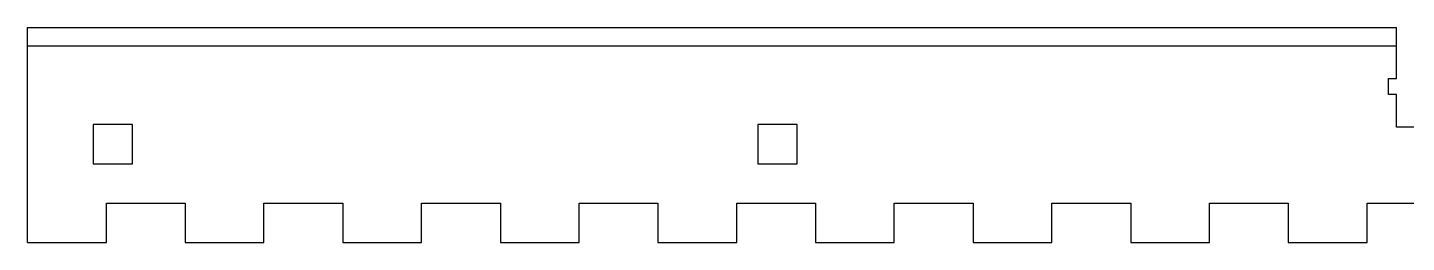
# Model space of a CAD drawing. Header units: millimetres. Extents: x -118 to 1276, y -40 to 612.
# Drawn here: x 435.5 to 645.5, y 252.4 to 285.2 of the extents above; entities that cross this region are included whole.
import ezdxf

# ---------------------------------------------------------------- set-up
doc = ezdxf.new("R2010")
doc.units = ezdxf.units.MM
doc.layers.add('Holes', color=1, linetype='Continuous')
doc.layers.add('text', color=5, linetype='Continuous')

# ---------------------------------------------------------------- blocks, each defined once
blk = doc.blocks.new('M3 Bolt Nut Slot')
for p, q in [((-12.4, -3), (-12.4, 0)), ((-12.4, 0), (-7.4, 0)), ((-7.4, 0), (-7.4, 1.25)), ((-7.4, 1.25), (-5, 1.25)), ((-5, 1.25), (-5, 0)), ((-5, 0), (0, 0)), ((-7.4, -3), (-12.4, -3)), ((-7.4, -4.25), (-7.4, -3)), ((0, -3), (-5, -3)), ((-5, -3), (-5, -4.25)), ((-5, -4.25), (-7.4, -4.25))]:
    blk.add_line(p, q)
blk = doc.blocks.new('Front Panel')
for p, q in [((0, 0), (208.5, 0)), ((0, 0), (208.5, 0)), ((0, 0), (208.5, 0)), ((0, 0), (208.5, 0)), ((0, 0), (208.5, 0)), ((0, 0), (208.5, 0)), ((0, 0), (208.5, 0)), ((0, 0), (208.5, 0)), ((0, 0), (208.5, 0)), ((0, 0), (208.5, 0)), ((0, 0), (208.5, 0)), ((0, 0), (208.5, 0)), ((0, 0), (208.5, 0)), ((0, 0), (208.5, 0)), ((0, 0), (208.5, 0)), ((0, 0), (208.5, 0)), ((0, 0), (208.5, 0)), ((0, 0), (208.5, 0)), ((0, 0), (208.5, 0)), ((0, 0), (208.5, 0)), ((0, 0), (208.5, 0)), ((0, 0), (208.5, 0)), ((0, 0), (208.5, 0)), ((0, 0), (208.5, 0)), ((0, 0), (208.5, 0)), ((0, 0), (208.5, 0)), ((0, 0), (208.5, 0)), ((0, 0), (208.5, 0)), ((0, 0), (208.5, 0)), ((0, -32.798), (0, 0)), ((0, 0), (208.5, 0)), ((208.5, -2.798), (208.5, 0)), ((208.5, -2.798), (208.5, 0)), ((208.5, -2.798), (208.5, 0)), ((208.5, -2.798), (208.5, 0)), ((208.5, -2.798), (208.5, 0)), ((208.5, -2.798), (208.5, 0)), ((208.5, -2.798), (208.5, 0)), ((208.5, -2.798), (208.5, 0)), ((208.5, -2.798), (208.5, 0)), ((208.5, -2.798), (208.5, 0)), ((208.5, -2.798), (208.5, 0)), ((208.5, -2.798), (208.5, 0)), ((208.5, -2.798), (208.5, 0)), ((208.5, -2.798), (208.5, 0)), ((208.5, -2.798), (208.5, 0)), ((208.5, -2.798), (208.5, 0)), ((208.5, -2.798), (208.5, 0)), ((208.5, -2.798), (208.5, 0)), ((208.5, -2.798), (208.5, 0)), ((208.5, -2.798), (208.5, 0)), ((208.5, -2.798), (208.5, 0)), ((208.5, -2.798), (208.5, 0)), ((208.5, -2.798), (208.5, 0)), ((208.5, -2.798), (208.5, 0)), ((208.5, -2.798), (208.5, 0)), ((208.5, -2.798), (208.5, 0)), ((208.5, -2.798), (208.5, 0)), ((208.5, -2.798), (208.5, 0)), ((208.5, -2.798), (208.5, 0)), ((208.5, -2.798), (208.5, 0)), ((12, -32.798), (12, -26.798)), ((12, -26.798), (24, -26.798)), ((12, -32.798), (12, -26.798)), ((12, -26.798), (24, -26.798)), ((12, -32.798), (12, -26.798)), ((12, -26.798), (24, -26.798)), ((12, -32.798), (12, -26.798)), ((12, -26.798), (24, -26.798)), ((12, -32.798), (12, -26.798)), ((12, -26.798), (24, -26.798)), ((12, -32.798), (12, -26.798)), ((12, -26.798), (24, -26.798)), ((12, -32.798), (12, -26.798)), ((12, -26.798), (24, -26.798)), ((12, -32.798), (12, -26.798)), ((12, -26.798), (24, -26.798)), ((12, -32.798), (12, -26.798)), ((12, -26.798), (24, -26.798)), ((12, -32.798), (12, -26.798)), ((12, -26.798), (24, -26.798)), ((12, -32.798), (12, -26.798)), ((12, -26.798), (24, -26.798)), ((12, -32.798), (12, -26.798)), ((12, -26.798), (24, -26.798)), ((12, -32.798), (12, -26.798)), ((12, -26.798), (24, -26.798)), ((12, -32.798), (12, -26.798)), ((12, -26.798), (24, -26.798)), ((12, -32.798), (12, -26.798)), ((12, -26.798), (24, -26.798)), ((12, -32.798), (12, -26.798)), ((12, -26.798), (24, -26.798)), ((12, -32.798), (12, -26.798)), ((12, -26.798), (24, -26.798)), ((12, -32.798), (12, -26.798)), ((12, -26.798), (24, -26.798)), ((12, -32.798), (12, -26.798)), ((12, -26.798), (24, -26.798)), ((12, -32.798), (12, -26.798)), ((12, -26.798), (24, -26.798)), ((12, -32.798), (12, -26.798)), ((12, -26.798), (24, -26.798)), ((12, -32.798), (12, -26.798)), ((12, -26.798), (24, -26.798)), ((12, -32.798), (12, -26.798)), ((12, -26.798), (24, -26.798)), ((12, -32.798), (12, -26.798)), ((12, -26.798), (24, -26.798)), ((12, -32.798), (12, -26.798)), ((12, -26.798), (24, -26.798)), ((12, -32.798), (12, -26.798)), ((12, -26.798), (24, -26.798)), ((12, -32.798), (12, -26.798)), ((12, -26.798), (24, -26.798)), ((12, -32.798), (12, -26.798)), ((12, -26.798), (24, -26.798)), ((12, -32.798), (12, -26.798)), ((12, -26.798), (24, -26.798)), ((12, -32.798), (12, -26.798)), ((12, -26.798), (24, -26.798)), ((24, -26.798), (24, -32.798)), ((24, -26.798), (24, -32.798)), ((24, -26.798), (24, -32.798)), ((24, -26.798), (24, -32.798)), ((24, -26.798), (24, -32.798)), ((24, -26.798), (24, -32.798)), ((24, -26.798), (24, -32.798)), ((24, -26.798), (24, -32.798)), ((24, -26.798), (24, -32.798)), ((24, -26.798), (24, -32.798)), ((24, -26.798), (24, -32.798)), ((24, -26.798), (24, -32.798)), ((24, -26.798), (24, -32.798)), ((24, -26.798), (24, -32.798)), ((24, -26.798), (24, -32.798)), ((24, -26.798), (24, -32.798)), ((24, -26.798), (24, -32.798)), ((24, -26.798), (24, -32.798)), ((24, -26.798), (24, -32.798)), ((24, -26.798), (24, -32.798)), ((24, -26.798), (24, -32.798)), ((24, -26.798), (24, -32.798)), ((24, -26.798), (24, -32.798)), ((24, -26.798), (24, -32.798)), ((24, -26.798), (24, -32.798)), ((24, -26.798), (24, -32.798)), ((24, -26.798), (24, -32.798)), ((24, -26.798), (24, -32.798)), ((24, -26.798), (24, -32.798)), ((24, -26.798), (24, -32.798)), ((36, -32.798), (36, -26.798)), ((36, -26.798), (48, -26.798)), ((36, -32.798), (36, -26.798)), ((36, -26.798), (48, -26.798)), ((36, -32.798), (36, -26.798)), ((36, -26.798), (48, -26.798)), ((36, -32.798), (36, -26.798)), ((36, -26.798), (48, -26.798)), ((36, -32.798), (36, -26.798)), ((36, -26.798), (48, -26.798)), ((36, -32.798), (36, -26.798)), ((36, -26.798), (48, -26.798)), ((36, -32.798), (36, -26.798)), ((36, -26.798), (48, -26.798)), ((36, -32.798), (36, -26.798)), ((36, -26.798), (48, -26.798)), ((36, -32.798), (36, -26.798)), ((36, -26.798), (48, -26.798)), ((36, -32.798), (36, -26.798)), ((36, -26.798), (48, -26.798)), ((36, -32.798), (36, -26.798)), ((36, -26.798), (48, -26.798)), ((36, -32.798), (36, -26.798)), ((36, -26.798), (48, -26.798)), ((36, -32.798), (36, -26.798)), ((36, -26.798), (48, -26.798)), ((36, -32.798), (36, -26.798)), ((36, -26.798), (48, -26.798)), ((36, -32.798), (36, -26.798)), ((36, -26.798), (48, -26.798)), ((36, -32.798), (36, -26.798)), ((36, -26.798), (48, -26.798)), ((36, -32.798), (36, -26.798)), ((36, -26.798), (48, -26.798)), ((36, -32.798), (36, -26.798)), ((36, -26.798), (48, -26.798)), ((36, -32.798), (36, -26.798)), ((36, -26.798), (48, -26.798)), ((36, -32.798), (36, -26.798)), ((36, -26.798), (48, -26.798)), ((36, -32.798), (36, -26.798)), ((36, -26.798), (48, -26.798)), ((36, -32.798), (36, -26.798)), ((36, -26.798), (48, -26.798)), ((36, -32.798), (36, -26.798)), ((36, -26.798), (48, -26.798)), ((36, -32.798), (36, -26.798)), ((36, -26.798), (48, -26.798)), ((36, -32.798), (36, -26.798)), ((36, -26.798), (48, -26.798)), ((36, -32.798), (36, -26.798)), ((36, -26.798), (48, -26.798)), ((36, -32.798), (36, -26.798)), ((36, -26.798), (48, -26.798)), ((36, -32.798), (36, -26.798)), ((36, -26.798), (48, -26.798)), ((36, -32.798), (36, -26.798)), ((36, -26.798), (48, -26.798)), ((36, -32.798), (36, -26.798)), ((36, -26.798), (48, -26.798)), ((48, -26.798), (48, -32.798)), ((48, -26.798), (48, -32.798)), ((48, -26.798), (48, -32.798)), ((48, -26.798), (48, -32.798)), ((48, -26.798), (48, -32.798)), ((48, -26.798), (48, -32.798)), ((48, -26.798), (48, -32.798)), ((48, -26.798), (48, -32.798)), ((48, -26.798), (48, -32.798)), ((48, -26.798), (48, -32.798)), ((48, -26.798), (48, -32.798)), ((48, -26.798), (48, -32.798)), ((48, -26.798), (48, -32.798)), ((48, -26.798), (48, -32.798)), ((48, -26.798), (48, -32.798)), ((48, -26.798), (48, -32.798)), ((48, -26.798), (48, -32.798)), ((48, -26.798), (48, -32.798)), ((48, -26.798), (48, -32.798)), ((48, -26.798), (48, -32.798)), ((48, -26.798), (48, -32.798)), ((48, -26.798), (48, -32.798)), ((48, -26.798), (48, -32.798)), ((48, -26.798), (48, -32.798)), ((48, -26.798), (48, -32.798)), ((48, -26.798), (48, -32.798)), ((48, -26.798), (48, -32.798)), ((48, -26.798), (48, -32.798)), ((48, -26.798), (48, -32.798)), ((48, -26.798), (48, -32.798)), ((60, -32.798), (60, -26.798)), ((60, -26.798), (72, -26.798)), ((60, -32.798), (60, -26.798)), ((60, -26.798), (72, -26.798)), ((60, -32.798), (60, -26.798)), ((60, -26.798), (72, -26.798)), ((60, -32.798), (60, -26.798)), ((60, -26.798), (72, -26.798)), ((60, -32.798), (60, -26.798)), ((60, -26.798), (72, -26.798)), ((60, -32.798), (60, -26.798)), ((60, -26.798), (72, -26.798)), ((60, -32.798), (60, -26.798)), ((60, -26.798), (72, -26.798)), ((60, -32.798), (60, -26.798)), ((60, -26.798), (72, -26.798)), ((60, -32.798), (60, -26.798)), ((60, -26.798), (72, -26.798)), ((60, -32.798), (60, -26.798)), ((60, -26.798), (72, -26.798)), ((60, -32.798), (60, -26.798)), ((60, -26.798), (72, -26.798)), ((60, -32.798), (60, -26.798)), ((60, -26.798), (72, -26.798)), ((60, -32.798), (60, -26.798)), ((60, -26.798), (72, -26.798)), ((60, -32.798), (60, -26.798)), ((60, -26.798), (72, -26.798)), ((60, -32.798), (60, -26.798)), ((60, -26.798), (72, -26.798)), ((60, -32.798), (60, -26.798)), ((60, -26.798), (72, -26.798)), ((60, -32.798), (60, -26.798)), ((60, -26.798), (72, -26.798)), ((60, -32.798), (60, -26.798)), ((60, -26.798), (72, -26.798)), ((60, -32.798), (60, -26.798)), ((60, -26.798), (72, -26.798)), ((60, -32.798), (60, -26.798)), ((60, -26.798), (72, -26.798)), ((60, -32.798), (60, -26.798)), ((60, -26.798), (72, -26.798)), ((60, -32.798), (60, -26.798)), ((60, -26.798), (72, -26.798)), ((60, -32.798), (60, -26.798)), ((60, -26.798), (72, -26.798)), ((60, -32.798), (60, -26.798)), ((60, -26.798), (72, -26.798)), ((60, -32.798), (60, -26.798)), ((60, -26.798), (72, -26.798)), ((60, -32.798), (60, -26.798)), ((60, -26.798), (72, -26.798)), ((60, -32.798), (60, -26.798)), ((60, -26.798), (72, -26.798)), ((60, -32.798), (60, -26.798)), ((60, -26.798), (72, -26.798)), ((60, -32.798), (60, -26.798)), ((60, -26.798), (72, -26.798)), ((60, -32.798), (60, -26.798)), ((60, -26.798), (72, -26.798)), ((72, -26.798), (72, -32.798)), ((72, -26.798), (72, -32.798)), ((72, -26.798), (72, -32.798)), ((72, -26.798), (72, -32.798)), ((72, -26.798), (72, -32.798)), ((72, -26.798), (72, -32.798)), ((72, -26.798), (72, -32.798)), ((72, -26.798), (72, -32.798)), ((72, -26.798), (72, -32.798)), ((72, -26.798), (72, -32.798)), ((72, -26.798), (72, -32.798)), ((72, -26.798), (72, -32.798)), ((72, -26.798), (72, -32.798)), ((72, -26.798), (72, -32.798)), ((72, -26.798), (72, -32.798)), ((72, -26.798), (72, -32.798)), ((72, -26.798), (72, -32.798)), ((72, -26.798), (72, -32.798)), ((72, -26.798), (72, -32.798)), ((72, -26.798), (72, -32.798)), ((72, -26.798), (72, -32.798)), ((72, -26.798), (72, -32.798)), ((72, -26.798), (72, -32.798)), ((72, -26.798), (72, -32.798)), ((72, -26.798), (72, -32.798)), ((72, -26.798), (72, -32.798)), ((72, -26.798), (72, -32.798)), ((72, -26.798), (72, -32.798)), ((72, -26.798), (72, -32.798)), ((72, -26.798), (72, -32.798)), ((84, -32.798), (84, -26.798)), ((84, -26.798), (96, -26.798)), ((84, -32.798), (84, -26.798)), ((84, -26.798), (96, -26.798)), ((84, -32.798), (84, -26.798)), ((84, -26.798), (96, -26.798)), ((84, -32.798), (84, -26.798)), ((84, -26.798), (96, -26.798)), ((84, -32.798), (84, -26.798)), ((84, -26.798), (96, -26.798)), ((84, -32.798), (84, -26.798)), ((84, -26.798), (96, -26.798)), ((84, -32.798), (84, -26.798)), ((84, -26.798), (96, -26.798)), ((84, -32.798), (84, -26.798)), ((84, -26.798), (96, -26.798)), ((84, -32.798), (84, -26.798)), ((84, -26.798), (96, -26.798)), ((84, -32.798), (84, -26.798)), ((84, -26.798), (96, -26.798)), ((84, -32.798), (84, -26.798)), ((84, -26.798), (96, -26.798)), ((84, -32.798), (84, -26.798)), ((84, -26.798), (96, -26.798)), ((84, -32.798), (84, -26.798)), ((84, -26.798), (96, -26.798)), ((84, -32.798), (84, -26.798)), ((84, -26.798), (96, -26.798)), ((84, -32.798), (84, -26.798)), ((84, -26.798), (96, -26.798)), ((84, -32.798), (84, -26.798)), ((84, -26.798), (96, -26.798)), ((84, -32.798), (84, -26.798)), ((84, -26.798), (96, -26.798)), ((84, -32.798), (84, -26.798)), ((84, -26.798), (96, -26.798)), ((84, -32.798), (84, -26.798)), ((84, -26.798), (96, -26.798)), ((84, -32.798), (84, -26.798)), ((84, -26.798), (96, -26.798)), ((84, -32.798), (84, -26.798)), ((84, -26.798), (96, -26.798)), ((84, -32.798), (84, -26.798)), ((84, -26.798), (96, -26.798)), ((84, -32.798), (84, -26.798)), ((84, -26.798), (96, -26.798)), ((84, -32.798), (84, -26.798)), ((84, -26.798), (96, -26.798)), ((84, -32.798), (84, -26.798)), ((84, -26.798), (96, -26.798)), ((84, -32.798), (84, -26.798)), ((84, -26.798), (96, -26.798)), ((84, -32.798), (84, -26.798)), ((84, -26.798), (96, -26.798)), ((84, -32.798), (84, -26.798)), ((84, -26.798), (96, -26.798)), ((84, -32.798), (84, -26.798)), ((84, -26.798), (96, -26.798)), ((84, -32.798), (84, -26.798)), ((84, -26.798), (96, -26.798)), ((96, -26.798), (96, -32.798)), ((96, -26.798), (96, -32.798)), ((96, -26.798), (96, -32.798)), ((96, -26.798), (96, -32.798)), ((96, -26.798), (96, -32.798)), ((96, -26.798), (96, -32.798)), ((96, -26.798), (96, -32.798)), ((96, -26.798), (96, -32.798)), ((96, -26.798), (96, -32.798)), ((96, -26.798), (96, -32.798)), ((96, -26.798), (96, -32.798)), ((96, -26.798), (96, -32.798)), ((96, -26.798), (96, -32.798)), ((96, -26.798), (96, -32.798)), ((96, -26.798), (96, -32.798)), ((96, -26.798), (96, -32.798)), ((96, -26.798), (96, -32.798)), ((96, -26.798), (96, -32.798)), ((96, -26.798), (96, -32.798)), ((96, -26.798), (96, -32.798)), ((96, -26.798), (96, -32.798)), ((96, -26.798), (96, -32.798)), ((96, -26.798), (96, -32.798)), ((96, -26.798), (96, -32.798)), ((96, -26.798), (96, -32.798)), ((96, -26.798), (96, -32.798)), ((96, -26.798), (96, -32.798)), ((96, -26.798), (96, -32.798)), ((96, -26.798), (96, -32.798)), ((96, -26.798), (96, -32.798)), ((108, -32.798), (108, -26.798)), ((108, -26.798), (120, -26.798)), ((108, -32.798), (108, -26.798)), ((108, -26.798), (120, -26.798)), ((108, -32.798), (108, -26.798)), ((108, -26.798), (120, -26.798)), ((108, -32.798), (108, -26.798)), ((108, -26.798), (120, -26.798)), ((108, -32.798), (108, -26.798)), ((108, -26.798), (120, -26.798)), ((108, -32.798), (108, -26.798)), ((108, -26.798), (120, -26.798)), ((108, -32.798), (108, -26.798)), ((108, -26.798), (120, -26.798)), ((108, -32.798), (108, -26.798)), ((108, -26.798), (120, -26.798)), ((108, -32.798), (108, -26.798)), ((108, -26.798), (120, -26.798)), ((108, -32.798), (108, -26.798)), ((108, -26.798), (120, -26.798)), ((108, -32.798), (108, -26.798)), ((108, -26.798), (120, -26.798)), ((108, -32.798), (108, -26.798)), ((108, -26.798), (120, -26.798)), ((108, -32.798), (108, -26.798)), ((108, -26.798), (120, -26.798)), ((108, -32.798), (108, -26.798)), ((108, -26.798), (120, -26.798)), ((108, -32.798), (108, -26.798)), ((108, -26.798), (120, -26.798)), ((108, -32.798), (108, -26.798)), ((108, -26.798), (120, -26.798)), ((108, -32.798), (108, -26.798)), ((108, -26.798), (120, -26.798)), ((108, -32.798), (108, -26.798)), ((108, -26.798), (120, -26.798)), ((108, -32.798), (108, -26.798)), ((108, -26.798), (120, -26.798)), ((108, -32.798), (108, -26.798)), ((108, -26.798), (120, -26.798)), ((108, -32.798), (108, -26.798)), ((108, -26.798), (120, -26.798)), ((108, -32.798), (108, -26.798)), ((108, -26.798), (120, -26.798)), ((108, -32.798), (108, -26.798)), ((108, -26.798), (120, -26.798)), ((108, -32.798), (108, -26.798)), ((108, -26.798), (120, -26.798)), ((108, -32.798), (108, -26.798)), ((108, -26.798), (120, -26.798)), ((108, -32.798), (108, -26.798)), ((108, -26.798), (120, -26.798)), ((108, -32.798), (108, -26.798)), ((108, -26.798), (120, -26.798)), ((108, -32.798), (108, -26.798)), ((108, -26.798), (120, -26.798)), ((108, -32.798), (108, -26.798)), ((108, -26.798), (120, -26.798)), ((108, -32.798), (108, -26.798)), ((108, -26.798), (120, -26.798)), ((120, -26.798), (120, -32.798)), ((120, -26.798), (120, -32.798)), ((120, -26.798), (120, -32.798)), ((120, -26.798), (120, -32.798)), ((120, -26.798), (120, -32.798)), ((120, -26.798), (120, -32.798)), ((120, -26.798), (120, -32.798)), ((120, -26.798), (120, -32.798)), ((120, -26.798), (120, -32.798)), ((120, -26.798), (120, -32.798)), ((120, -26.798), (120, -32.798)), ((120, -26.798), (120, -32.798)), ((120, -26.798), (120, -32.798)), ((120, -26.798), (120, -32.798)), ((120, -26.798), (120, -32.798)), ((120, -26.798), (120, -32.798)), ((120, -26.798), (120, -32.798)), ((120, -26.798), (120, -32.798)), ((120, -26.798), (120, -32.798)), ((120, -26.798), (120, -32.798)), ((120, -26.798), (120, -32.798)), ((120, -26.798), (120, -32.798)), ((120, -26.798), (120, -32.798)), ((120, -26.798), (120, -32.798)), ((120, -26.798), (120, -32.798)), ((120, -26.798), (120, -32.798)), ((120, -26.798), (120, -32.798)), ((120, -26.798), (120, -32.798)), ((120, -26.798), (120, -32.798)), ((120, -26.798), (120, -32.798)), ((132, -32.798), (132, -26.798)), ((132, -26.798), (144, -26.798)), ((132, -32.798), (132, -26.798)), ((132, -26.798), (144, -26.798)), ((132, -32.798), (132, -26.798)), ((132, -26.798), (144, -26.798)), ((132, -32.798), (132, -26.798)), ((132, -26.798), (144, -26.798)), ((132, -32.798), (132, -26.798)), ((132, -26.798), (144, -26.798)), ((132, -32.798), (132, -26.798)), ((132, -26.798), (144, -26.798)), ((132, -32.798), (132, -26.798)), ((132, -26.798), (144, -26.798)), ((132, -32.798), (132, -26.798)), ((132, -26.798), (144, -26.798)), ((132, -32.798), (132, -26.798)), ((132, -26.798), (144, -26.798)), ((132, -32.798), (132, -26.798)), ((132, -26.798), (144, -26.798)), ((132, -32.798), (132, -26.798)), ((132, -26.798), (144, -26.798)), ((132, -32.798), (132, -26.798)), ((132, -26.798), (144, -26.798)), ((132, -32.798), (132, -26.798)), ((132, -26.798), (144, -26.798)), ((132, -32.798), (132, -26.798)), ((132, -26.798), (144, -26.798)), ((132, -32.798), (132, -26.798)), ((132, -26.798), (144, -26.798)), ((132, -32.798), (132, -26.798)), ((132, -26.798), (144, -26.798)), ((132, -32.798), (132, -26.798)), ((132, -26.798), (144, -26.798)), ((132, -32.798), (132, -26.798)), ((132, -26.798), (144, -26.798)), ((132, -32.798), (132, -26.798)), ((132, -26.798), (144, -26.798)), ((132, -32.798), (132, -26.798)), ((132, -26.798), (144, -26.798)), ((132, -32.798), (132, -26.798)), ((132, -26.798), (144, -26.798)), ((132, -32.798), (132, -26.798)), ((132, -26.798), (144, -26.798)), ((132, -32.798), (132, -26.798)), ((132, -26.798), (144, -26.798)), ((132, -32.798), (132, -26.798)), ((132, -26.798), (144, -26.798)), ((132, -32.798), (132, -26.798)), ((132, -26.798), (144, -26.798)), ((132, -32.798), (132, -26.798)), ((132, -26.798), (144, -26.798)), ((132, -32.798), (132, -26.798)), ((132, -26.798), (144, -26.798)), ((132, -32.798), (132, -26.798)), ((132, -26.798), (144, -26.798)), ((132, -32.798), (132, -26.798)), ((132, -26.798), (144, -26.798)), ((132, -32.798), (132, -26.798)), ((132, -26.798), (144, -26.798)), ((144, -26.798), (144, -32.798)), ((144, -26.798), (144, -32.798)), ((144, -26.798), (144, -32.798)), ((144, -26.798), (144, -32.798)), ((144, -26.798), (144, -32.798)), ((144, -26.798), (144, -32.798)), ((144, -26.798), (144, -32.798)), ((144, -26.798), (144, -32.798)), ((144, -26.798), (144, -32.798)), ((144, -26.798), (144, -32.798)), ((144, -26.798), (144, -32.798)), ((144, -26.798), (144, -32.798)), ((144, -26.798), (144, -32.798)), ((144, -26.798), (144, -32.798)), ((144, -26.798), (144, -32.798)), ((144, -26.798), (144, -32.798)), ((144, -26.798), (144, -32.798)), ((144, -26.798), (144, -32.798)), ((144, -26.798), (144, -32.798)), ((144, -26.798), (144, -32.798)), ((144, -26.798), (144, -32.798)), ((144, -26.798), (144, -32.798)), ((144, -26.798), (144, -32.798)), ((144, -26.798), (144, -32.798)), ((144, -26.798), (144, -32.798)), ((144, -26.798), (144, -32.798)), ((144, -26.798), (144, -32.798)), ((144, -26.798), (144, -32.798)), ((144, -26.798), (144, -32.798)), ((144, -26.798), (144, -32.798)), ((156, -32.798), (156, -26.798)), ((156, -26.798), (168, -26.798)), ((156, -32.798), (156, -26.798)), ((156, -26.798), (168, -26.798)), ((156, -32.798), (156, -26.798)), ((156, -26.798), (168, -26.798)), ((156, -32.798), (156, -26.798)), ((156, -26.798), (168, -26.798)), ((156, -32.798), (156, -26.798)), ((156, -26.798), (168, -26.798)), ((156, -32.798), (156, -26.798)), ((156, -26.798), (168, -26.798)), ((156, -32.798), (156, -26.798)), ((156, -26.798), (168, -26.798)), ((156, -32.798), (156, -26.798)), ((156, -26.798), (168, -26.798)), ((156, -32.798), (156, -26.798)), ((156, -26.798), (168, -26.798)), ((156, -32.798), (156, -26.798)), ((156, -26.798), (168, -26.798)), ((156, -32.798), (156, -26.798)), ((156, -26.798), (168, -26.798)), ((156, -32.798), (156, -26.798)), ((156, -26.798), (168, -26.798)), ((156, -32.798), (156, -26.798)), ((156, -26.798), (168, -26.798)), ((156, -32.798), (156, -26.798)), ((156, -26.798), (168, -26.798)), ((156, -32.798), (156, -26.798)), ((156, -26.798), (168, -26.798)), ((156, -32.798), (156, -26.798)), ((156, -26.798), (168, -26.798)), ((156, -32.798), (156, -26.798)), ((156, -26.798), (168, -26.798)), ((156, -32.798), (156, -26.798)), ((156, -26.798), (168, -26.798)), ((156, -32.798), (156, -26.798)), ((156, -26.798), (168, -26.798)), ((156, -32.798), (156, -26.798)), ((156, -26.798), (168, -26.798)), ((156, -32.798), (156, -26.798)), ((156, -26.798), (168, -26.798)), ((156, -32.798), (156, -26.798)), ((156, -26.798), (168, -26.798)), ((156, -32.798), (156, -26.798)), ((156, -26.798), (168, -26.798)), ((156, -32.798), (156, -26.798)), ((156, -26.798), (168, -26.798)), ((156, -32.798), (156, -26.798)), ((156, -26.798), (168, -26.798)), ((156, -32.798), (156, -26.798)), ((156, -26.798), (168, -26.798)), ((156, -32.798), (156, -26.798)), ((156, -26.798), (168, -26.798)), ((156, -32.798), (156, -26.798)), ((156, -26.798), (168, -26.798)), ((156, -32.798), (156, -26.798)), ((156, -26.798), (168, -26.798)), ((156, -32.798), (156, -26.798)), ((156, -26.798), (168, -26.798)), ((168, -26.798), (168, -32.798)), ((168, -26.798), (168, -32.798)), ((168, -26.798), (168, -32.798)), ((168, -26.798), (168, -32.798)), ((168, -26.798), (168, -32.798)), ((168, -26.798), (168, -32.798)), ((168, -26.798), (168, -32.798)), ((168, -26.798), (168, -32.798)), ((168, -26.798), (168, -32.798)), ((168, -26.798), (168, -32.798)), ((168, -26.798), (168, -32.798)), ((168, -26.798), (168, -32.798)), ((168, -26.798), (168, -32.798)), ((168, -26.798), (168, -32.798)), ((168, -26.798), (168, -32.798)), ((168, -26.798), (168, -32.798)), ((168, -26.798), (168, -32.798)), ((168, -26.798), (168, -32.798)), ((168, -26.798), (168, -32.798)), ((168, -26.798), (168, -32.798)), ((168, -26.798), (168, -32.798)), ((168, -26.798), (168, -32.798)), ((168, -26.798), (168, -32.798)), ((168, -26.798), (168, -32.798)), ((168, -26.798), (168, -32.798)), ((168, -26.798), (168, -32.798)), ((168, -26.798), (168, -32.798)), ((168, -26.798), (168, -32.798)), ((168, -26.798), (168, -32.798)), ((168, -26.798), (168, -32.798)), ((180, -32.798), (180, -26.798)), ((180, -26.798), (192, -26.798)), ((180, -32.798), (180, -26.798)), ((180, -26.798), (192, -26.798)), ((180, -32.798), (180, -26.798)), ((180, -26.798), (192, -26.798)), ((180, -32.798), (180, -26.798)), ((180, -26.798), (192, -26.798)), ((180, -32.798), (180, -26.798)), ((180, -26.798), (192, -26.798)), ((180, -32.798), (180, -26.798)), ((180, -26.798), (192, -26.798)), ((180, -32.798), (180, -26.798)), ((180, -26.798), (192, -26.798)), ((180, -32.798), (180, -26.798)), ((180, -26.798), (192, -26.798)), ((180, -32.798), (180, -26.798)), ((180, -26.798), (192, -26.798)), ((180, -32.798), (180, -26.798)), ((180, -26.798), (192, -26.798)), ((180, -32.798), (180, -26.798)), ((180, -26.798), (192, -26.798)), ((180, -32.798), (180, -26.798)), ((180, -26.798), (192, -26.798)), ((180, -32.798), (180, -26.798)), ((180, -26.798), (192, -26.798)), ((180, -32.798), (180, -26.798)), ((180, -26.798), (192, -26.798)), ((180, -32.798), (180, -26.798)), ((180, -26.798), (192, -26.798)), ((180, -32.798), (180, -26.798)), ((180, -26.798), (192, -26.798)), ((180, -32.798), (180, -26.798)), ((180, -26.798), (192, -26.798)), ((180, -32.798), (180, -26.798)), ((180, -26.798), (192, -26.798)), ((180, -32.798), (180, -26.798)), ((180, -26.798), (192, -26.798)), ((180, -32.798), (180, -26.798)), ((180, -26.798), (192, -26.798)), ((180, -32.798), (180, -26.798)), ((180, -26.798), (192, -26.798)), ((180, -32.798), (180, -26.798)), ((180, -26.798), (192, -26.798)), ((180, -32.798), (180, -26.798)), ((180, -26.798), (192, -26.798)), ((180, -32.798), (180, -26.798)), ((180, -26.798), (192, -26.798)), ((180, -32.798), (180, -26.798)), ((180, -26.798), (192, -26.798)), ((180, -32.798), (180, -26.798)), ((180, -26.798), (192, -26.798)), ((180, -32.798), (180, -26.798)), ((180, -26.798), (192, -26.798)), ((180, -32.798), (180, -26.798)), ((180, -26.798), (192, -26.798)), ((180, -32.798), (180, -26.798)), ((180, -26.798), (192, -26.798)), ((180, -32.798), (180, -26.798)), ((180, -26.798), (192, -26.798)), ((192, -26.798), (192, -32.798)), ((192, -26.798), (192, -32.798)), ((192, -26.798), (192, -32.798)), ((192, -26.798), (192, -32.798)), ((192, -26.798), (192, -32.798)), ((192, -26.798), (192, -32.798)), ((192, -26.798), (192, -32.798)), ((192, -26.798), (192, -32.798)), ((192, -26.798), (192, -32.798)), ((192, -26.798), (192, -32.798)), ((192, -26.798), (192, -32.798)), ((192, -26.798), (192, -32.798)), ((192, -26.798), (192, -32.798)), ((192, -26.798), (192, -32.798)), ((192, -26.798), (192, -32.798)), ((192, -26.798), (192, -32.798)), ((192, -26.798), (192, -32.798)), ((192, -26.798), (192, -32.798)), ((192, -26.798), (192, -32.798)), ((192, -26.798), (192, -32.798)), ((192, -26.798), (192, -32.798)), ((192, -26.798), (192, -32.798)), ((192, -26.798), (192, -32.798)), ((192, -26.798), (192, -32.798)), ((192, -26.798), (192, -32.798)), ((192, -26.798), (192, -32.798)), ((192, -26.798), (192, -32.798)), ((192, -26.798), (192, -32.798)), ((192, -26.798), (192, -32.798)), ((192, -26.798), (192, -32.798)), ((204, -32.798), (204, -26.798)), ((204, -26.798), (216, -26.798)), ((204, -32.798), (204, -26.798)), ((204, -26.798), (216, -26.798)), ((204, -32.798), (204, -26.798)), ((204, -26.798), (216, -26.798)), ((204, -32.798), (204, -26.798)), ((204, -26.798), (216, -26.798)), ((204, -32.798), (204, -26.798)), ((204, -26.798), (216, -26.798)), ((204, -32.798), (204, -26.798)), ((204, -26.798), (216, -26.798)), ((204, -32.798), (204, -26.798)), ((204, -26.798), (216, -26.798)), ((204, -32.798), (204, -26.798)), ((204, -26.798), (216, -26.798)), ((204, -32.798), (204, -26.798)), ((204, -26.798), (216, -26.798)), ((204, -32.798), (204, -26.798)), ((204, -26.798), (216, -26.798)), ((204, -32.798), (204, -26.798)), ((204, -26.798), (216, -26.798)), ((204, -32.798), (204, -26.798)), ((204, -26.798), (216, -26.798)), ((204, -32.798), (204, -26.798)), ((204, -26.798), (216, -26.798)), ((204, -32.798), (204, -26.798)), ((204, -26.798), (216, -26.798)), ((204, -32.798), (204, -26.798)), ((204, -26.798), (216, -26.798)), ((204, -32.798), (204, -26.798)), ((204, -26.798), (216, -26.798)), ((204, -32.798), (204, -26.798)), ((204, -26.798), (216, -26.798)), ((204, -32.798), (204, -26.798)), ((204, -26.798), (216, -26.798)), ((204, -32.798), (204, -26.798)), ((204, -26.798), (216, -26.798)), ((204, -32.798), (204, -26.798)), ((204, -26.798), (216, -26.798)), ((204, -32.798), (204, -26.798)), ((204, -26.798), (216, -26.798)), ((204, -32.798), (204, -26.798)), ((204, -26.798), (216, -26.798)), ((204, -32.798), (204, -26.798)), ((204, -26.798), (216, -26.798)), ((204, -32.798), (204, -26.798)), ((204, -26.798), (216, -26.798)), ((204, -32.798), (204, -26.798)), ((204, -26.798), (216, -26.798)), ((204, -32.798), (204, -26.798)), ((204, -26.798), (216, -26.798)), ((204, -32.798), (204, -26.798)), ((204, -26.798), (216, -26.798)), ((204, -32.798), (204, -26.798)), ((204, -26.798), (216, -26.798)), ((204, -32.798), (204, -26.798)), ((204, -26.798), (216, -26.798)), ((204, -32.798), (204, -26.798)), ((204, -26.798), (216, -26.798)), ((0, -32.798), (12, -32.798)), ((0, -32.798), (12, -32.798)), ((0, -32.798), (12, -32.798)), ((0, -32.798), (12, -32.798)), ((0, -32.798), (12, -32.798)), ((0, -32.798), (12, -32.798)), ((0, -32.798), (12, -32.798)), ((0, -32.798), (12, -32.798)), ((0, -32.798), (12, -32.798)), ((0, -32.798), (12, -32.798)), ((0, -32.798), (12, -32.798)), ((0, -32.798), (12, -32.798)), ((0, -32.798), (12, -32.798)), ((0, -32.798), (12, -32.798)), ((0, -32.798), (12, -32.798)), ((0, -32.798), (12, -32.798)), ((0, -32.798), (12, -32.798)), ((0, -32.798), (12, -32.798)), ((0, -32.798), (12, -32.798)), ((0, -32.798), (12, -32.798)), ((0, -32.798), (12, -32.798)), ((0, -32.798), (12, -32.798)), ((0, -32.798), (12, -32.798)), ((0, -32.798), (12, -32.798)), ((0, -32.798), (12, -32.798)), ((0, -32.798), (12, -32.798)), ((0, -32.798), (12, -32.798)), ((0, -32.798), (12, -32.798)), ((0, -32.798), (12, -32.798)), ((0, -32.798), (12, -32.798)), ((24, -32.798), (36, -32.798)), ((24, -32.798), (36, -32.798)), ((24, -32.798), (36, -32.798)), ((24, -32.798), (36, -32.798)), ((24, -32.798), (36, -32.798)), ((24, -32.798), (36, -32.798)), ((24, -32.798), (36, -32.798)), ((24, -32.798), (36, -32.798)), ((24, -32.798), (36, -32.798)), ((24, -32.798), (36, -32.798)), ((24, -32.798), (36, -32.798)), ((24, -32.798), (36, -32.798)), ((24, -32.798), (36, -32.798)), ((24, -32.798), (36, -32.798)), ((24, -32.798), (36, -32.798)), ((24, -32.798), (36, -32.798)), ((24, -32.798), (36, -32.798)), ((24, -32.798), (36, -32.798)), ((24, -32.798), (36, -32.798)), ((24, -32.798), (36, -32.798)), ((24, -32.798), (36, -32.798)), ((24, -32.798), (36, -32.798)), ((24, -32.798), (36, -32.798)), ((24, -32.798), (36, -32.798)), ((24, -32.798), (36, -32.798)), ((24, -32.798), (36, -32.798)), ((24, -32.798), (36, -32.798)), ((24, -32.798), (36, -32.798)), ((24, -32.798), (36, -32.798)), ((24, -32.798), (36, -32.798)), ((48, -32.798), (60, -32.798)), ((48, -32.798), (60, -32.798)), ((48, -32.798), (60, -32.798)), ((48, -32.798), (60, -32.798)), ((48, -32.798), (60, -32.798)), ((48, -32.798), (60, -32.798)), ((48, -32.798), (60, -32.798)), ((48, -32.798), (60, -32.798)), ((48, -32.798), (60, -32.798)), ((48, -32.798), (60, -32.798)), ((48, -32.798), (60, -32.798)), ((48, -32.798), (60, -32.798)), ((48, -32.798), (60, -32.798)), ((48, -32.798), (60, -32.798)), ((48, -32.798), (60, -32.798)), ((48, -32.798), (60, -32.798)), ((48, -32.798), (60, -32.798)), ((48, -32.798), (60, -32.798)), ((48, -32.798), (60, -32.798)), ((48, -32.798), (60, -32.798)), ((48, -32.798), (60, -32.798)), ((48, -32.798), (60, -32.798)), ((48, -32.798), (60, -32.798)), ((48, -32.798), (60, -32.798)), ((48, -32.798), (60, -32.798)), ((48, -32.798), (60, -32.798)), ((48, -32.798), (60, -32.798)), ((48, -32.798), (60, -32.798)), ((48, -32.798), (60, -32.798)), ((48, -32.798), (60, -32.798)), ((72, -32.798), (84, -32.798)), ((72, -32.798), (84, -32.798)), ((72, -32.798), (84, -32.798)), ((72, -32.798), (84, -32.798)), ((72, -32.798), (84, -32.798)), ((72, -32.798), (84, -32.798)), ((72, -32.798), (84, -32.798)), ((72, -32.798), (84, -32.798)), ((72, -32.798), (84, -32.798)), ((72, -32.798), (84, -32.798)), ((72, -32.798), (84, -32.798)), ((72, -32.798), (84, -32.798)), ((72, -32.798), (84, -32.798)), ((72, -32.798), (84, -32.798)), ((72, -32.798), (84, -32.798)), ((72, -32.798), (84, -32.798)), ((72, -32.798), (84, -32.798)), ((72, -32.798), (84, -32.798)), ((72, -32.798), (84, -32.798)), ((72, -32.798), (84, -32.798)), ((72, -32.798), (84, -32.798)), ((72, -32.798), (84, -32.798)), ((72, -32.798), (84, -32.798)), ((72, -32.798), (84, -32.798)), ((72, -32.798), (84, -32.798)), ((72, -32.798), (84, -32.798)), ((72, -32.798), (84, -32.798)), ((72, -32.798), (84, -32.798)), ((72, -32.798), (84, -32.798)), ((72, -32.798), (84, -32.798)), ((96, -32.798), (108, -32.798)), ((96, -32.798), (108, -32.798)), ((96, -32.798), (108, -32.798)), ((96, -32.798), (108, -32.798)), ((96, -32.798), (108, -32.798)), ((96, -32.798), (108, -32.798)), ((96, -32.798), (108, -32.798)), ((96, -32.798), (108, -32.798)), ((96, -32.798), (108, -32.798)), ((96, -32.798), (108, -32.798)), ((96, -32.798), (108, -32.798)), ((96, -32.798), (108, -32.798)), ((96, -32.798), (108, -32.798)), ((96, -32.798), (108, -32.798)), ((96, -32.798), (108, -32.798)), ((96, -32.798), (108, -32.798)), ((96, -32.798), (108, -32.798)), ((96, -32.798), (108, -32.798)), ((96, -32.798), (108, -32.798)), ((96, -32.798), (108, -32.798)), ((96, -32.798), (108, -32.798)), ((96, -32.798), (108, -32.798)), ((96, -32.798), (108, -32.798)), ((96, -32.798), (108, -32.798)), ((96, -32.798), (108, -32.798)), ((96, -32.798), (108, -32.798)), ((96, -32.798), (108, -32.798)), ((96, -32.798), (108, -32.798)), ((96, -32.798), (108, -32.798)), ((96, -32.798), (108, -32.798)), ((120, -32.798), (132, -32.798)), ((120, -32.798), (132, -32.798)), ((120, -32.798), (132, -32.798)), ((120, -32.798), (132, -32.798)), ((120, -32.798), (132, -32.798)), ((120, -32.798), (132, -32.798)), ((120, -32.798), (132, -32.798)), ((120, -32.798), (132, -32.798)), ((120, -32.798), (132, -32.798)), ((120, -32.798), (132, -32.798)), ((120, -32.798), (132, -32.798)), ((120, -32.798), (132, -32.798)), ((120, -32.798), (132, -32.798)), ((120, -32.798), (132, -32.798)), ((120, -32.798), (132, -32.798)), ((120, -32.798), (132, -32.798)), ((120, -32.798), (132, -32.798)), ((120, -32.798), (132, -32.798)), ((120, -32.798), (132, -32.798)), ((120, -32.798), (132, -32.798)), ((120, -32.798), (132, -32.798)), ((120, -32.798), (132, -32.798)), ((120, -32.798), (132, -32.798)), ((120, -32.798), (132, -32.798)), ((120, -32.798), (132, -32.798)), ((120, -32.798), (132, -32.798)), ((120, -32.798), (132, -32.798)), ((120, -32.798), (132, -32.798)), ((120, -32.798), (132, -32.798)), ((120, -32.798), (132, -32.798)), ((144, -32.798), (156, -32.798)), ((144, -32.798), (156, -32.798)), ((144, -32.798), (156, -32.798)), ((144, -32.798), (156, -32.798)), ((144, -32.798), (156, -32.798)), ((144, -32.798), (156, -32.798)), ((144, -32.798), (156, -32.798)), ((144, -32.798), (156, -32.798)), ((144, -32.798), (156, -32.798)), ((144, -32.798), (156, -32.798)), ((144, -32.798), (156, -32.798)), ((144, -32.798), (156, -32.798)), ((144, -32.798), (156, -32.798)), ((144, -32.798), (156, -32.798)), ((144, -32.798), (156, -32.798)), ((144, -32.798), (156, -32.798)), ((144, -32.798), (156, -32.798)), ((144, -32.798), (156, -32.798)), ((144, -32.798), (156, -32.798)), ((144, -32.798), (156, -32.798)), ((144, -32.798), (156, -32.798)), ((144, -32.798), (156, -32.798)), ((144, -32.798), (156, -32.798)), ((144, -32.798), (156, -32.798)), ((144, -32.798), (156, -32.798)), ((144, -32.798), (156, -32.798)), ((144, -32.798), (156, -32.798)), ((144, -32.798), (156, -32.798)), ((144, -32.798), (156, -32.798)), ((144, -32.798), (156, -32.798)), ((168, -32.798), (180, -32.798)), ((168, -32.798), (180, -32.798)), ((168, -32.798), (180, -32.798)), ((168, -32.798), (180, -32.798)), ((168, -32.798), (180, -32.798)), ((168, -32.798), (180, -32.798)), ((168, -32.798), (180, -32.798)), ((168, -32.798), (180, -32.798)), ((168, -32.798), (180, -32.798)), ((168, -32.798), (180, -32.798)), ((168, -32.798), (180, -32.798)), ((168, -32.798), (180, -32.798)), ((168, -32.798), (180, -32.798)), ((168, -32.798), (180, -32.798)), ((168, -32.798), (180, -32.798)), ((168, -32.798), (180, -32.798)), ((168, -32.798), (180, -32.798)), ((168, -32.798), (180, -32.798)), ((168, -32.798), (180, -32.798)), ((168, -32.798), (180, -32.798)), ((168, -32.798), (180, -32.798)), ((168, -32.798), (180, -32.798)), ((168, -32.798), (180, -32.798)), ((168, -32.798), (180, -32.798)), ((168, -32.798), (180, -32.798)), ((168, -32.798), (180, -32.798)), ((168, -32.798), (180, -32.798)), ((168, -32.798), (180, -32.798)), ((168, -32.798), (180, -32.798)), ((168, -32.798), (180, -32.798)), ((192, -32.798), (204, -32.798)), ((192, -32.798), (204, -32.798)), ((192, -32.798), (204, -32.798)), ((192, -32.798), (204, -32.798)), ((192, -32.798), (204, -32.798)), ((192, -32.798), (204, -32.798)), ((192, -32.798), (204, -32.798)), ((192, -32.798), (204, -32.798)), ((192, -32.798), (204, -32.798)), ((192, -32.798), (204, -32.798)), ((192, -32.798), (204, -32.798)), ((192, -32.798), (204, -32.798)), ((192, -32.798), (204, -32.798)), ((192, -32.798), (204, -32.798)), ((192, -32.798), (204, -32.798)), ((192, -32.798), (204, -32.798)), ((192, -32.798), (204, -32.798)), ((192, -32.798), (204, -32.798)), ((192, -32.798), (204, -32.798)), ((192, -32.798), (204, -32.798)), ((192, -32.798), (204, -32.798)), ((192, -32.798), (204, -32.798)), ((192, -32.798), (204, -32.798)), ((192, -32.798), (204, -32.798)), ((192, -32.798), (204, -32.798)), ((192, -32.798), (204, -32.798)), ((192, -32.798), (204, -32.798)), ((192, -32.798), (204, -32.798)), ((192, -32.798), (204, -32.798)), ((192, -32.798), (204, -32.798))]:
    blk.add_line(p, q)
at = {"layer": 'Holes'}
for points in [[(10, -14.798), (10, -20.798), (16, -20.798), (16, -14.798)], [(111.229, -14.798), (111.229, -20.798), (117.229, -20.798), (117.229, -14.798)]]:
    blk.add_lwpolyline(points, close=True, dxfattribs=at)
at = {"layer": 'text'}
blk.add_line((0, -2.798), (208.5, -2.798), dxfattribs=at)
blk.add_line((0, -2.798), (208.5, -2.798), dxfattribs=at)
blk.add_line((0, -2.798), (208.5, -2.798), dxfattribs=at)
blk.add_line((0, -2.798), (208.5, -2.798), dxfattribs=at)
blk.add_line((0, -2.798), (208.5, -2.798), dxfattribs=at)
blk.add_line((0, -2.798), (208.5, -2.798), dxfattribs=at)
blk.add_line((0, -2.798), (208.5, -2.798), dxfattribs=at)
blk.add_line((0, -2.798), (208.5, -2.798), dxfattribs=at)
blk.add_line((0, -2.798), (208.5, -2.798), dxfattribs=at)
blk.add_line((0, -2.798), (208.5, -2.798), dxfattribs=at)
blk.add_line((0, -2.798), (208.5, -2.798), dxfattribs=at)
blk.add_line((0, -2.798), (208.5, -2.798), dxfattribs=at)
blk.add_line((0, -2.798), (208.5, -2.798), dxfattribs=at)
blk.add_line((0, -2.798), (208.5, -2.798), dxfattribs=at)
blk.add_line((0, -2.798), (208.5, -2.798), dxfattribs=at)
blk.add_line((0, -2.798), (208.5, -2.798), dxfattribs=at)
blk.add_line((0, -2.798), (208.5, -2.798), dxfattribs=at)
blk.add_line((0, -2.798), (208.5, -2.798), dxfattribs=at)
blk.add_line((0, -2.798), (208.5, -2.798), dxfattribs=at)
blk.add_line((0, -2.798), (208.5, -2.798), dxfattribs=at)
blk.add_line((0, -2.798), (208.5, -2.798), dxfattribs=at)
blk.add_line((0, -2.798), (208.5, -2.798), dxfattribs=at)
blk.add_line((0, -2.798), (208.5, -2.798), dxfattribs=at)
blk.add_line((0, -2.798), (208.5, -2.798), dxfattribs=at)
blk.add_line((0, -2.798), (208.5, -2.798), dxfattribs=at)
blk.add_line((0, -2.798), (208.5, -2.798), dxfattribs=at)
blk.add_line((0, -2.798), (208.5, -2.798), dxfattribs=at)
at = {"rotation": 90}
blk.add_blockref('M3 Bolt Nut Slot', (208.5, -2.798), dxfattribs=at)
blk.add_blockref('M3 Bolt Nut Slot', (208.5, -2.798), dxfattribs=at)
blk.add_blockref('M3 Bolt Nut Slot', (208.5, -2.798), dxfattribs=at)
blk.add_blockref('M3 Bolt Nut Slot', (208.5, -2.798), dxfattribs=at)
blk.add_blockref('M3 Bolt Nut Slot', (208.5, -2.798), dxfattribs=at)
blk.add_blockref('M3 Bolt Nut Slot', (208.5, -2.798), dxfattribs=at)
blk.add_blockref('M3 Bolt Nut Slot', (208.5, -2.798), dxfattribs=at)
blk.add_blockref('M3 Bolt Nut Slot', (208.5, -2.798), dxfattribs=at)
blk.add_blockref('M3 Bolt Nut Slot', (208.5, -2.798), dxfattribs=at)
blk.add_blockref('M3 Bolt Nut Slot', (208.5, -2.798), dxfattribs=at)
blk.add_blockref('M3 Bolt Nut Slot', (208.5, -2.798), dxfattribs=at)
blk.add_blockref('M3 Bolt Nut Slot', (208.5, -2.798), dxfattribs=at)
blk.add_blockref('M3 Bolt Nut Slot', (208.5, -2.798), dxfattribs=at)
blk.add_blockref('M3 Bolt Nut Slot', (208.5, -2.798), dxfattribs=at)
blk.add_blockref('M3 Bolt Nut Slot', (208.5, -2.798), dxfattribs=at)
blk.add_blockref('M3 Bolt Nut Slot', (208.5, -2.798), dxfattribs=at)
blk.add_blockref('M3 Bolt Nut Slot', (208.5, -2.798), dxfattribs=at)
blk.add_blockref('M3 Bolt Nut Slot', (208.5, -2.798), dxfattribs=at)
blk.add_blockref('M3 Bolt Nut Slot', (208.5, -2.798), dxfattribs=at)
blk.add_blockref('M3 Bolt Nut Slot', (208.5, -2.798), dxfattribs=at)
blk.add_blockref('M3 Bolt Nut Slot', (208.5, -2.798), dxfattribs=at)
blk.add_blockref('M3 Bolt Nut Slot', (208.5, -2.798), dxfattribs=at)
blk.add_blockref('M3 Bolt Nut Slot', (208.5, -2.798), dxfattribs=at)
blk.add_blockref('M3 Bolt Nut Slot', (208.5, -2.798), dxfattribs=at)
blk.add_blockref('M3 Bolt Nut Slot', (208.5, -2.798), dxfattribs=at)
blk.add_blockref('M3 Bolt Nut Slot', (208.5, -2.798), dxfattribs=at)
blk.add_blockref('M3 Bolt Nut Slot', (208.5, -2.798), dxfattribs=at)
blk.add_blockref('M3 Bolt Nut Slot', (208.5, -2.798), dxfattribs=at)
blk.add_blockref('M3 Bolt Nut Slot', (208.5, -2.798), dxfattribs=at)
blk.add_blockref('M3 Bolt Nut Slot', (208.5, -2.798), dxfattribs=at)

msp = doc.modelspace()

# ---------------------------------------------------------------- block references
msp.add_blockref('Front Panel', (435.51, 285.19))

doc.saveas('drawing.dxf')
